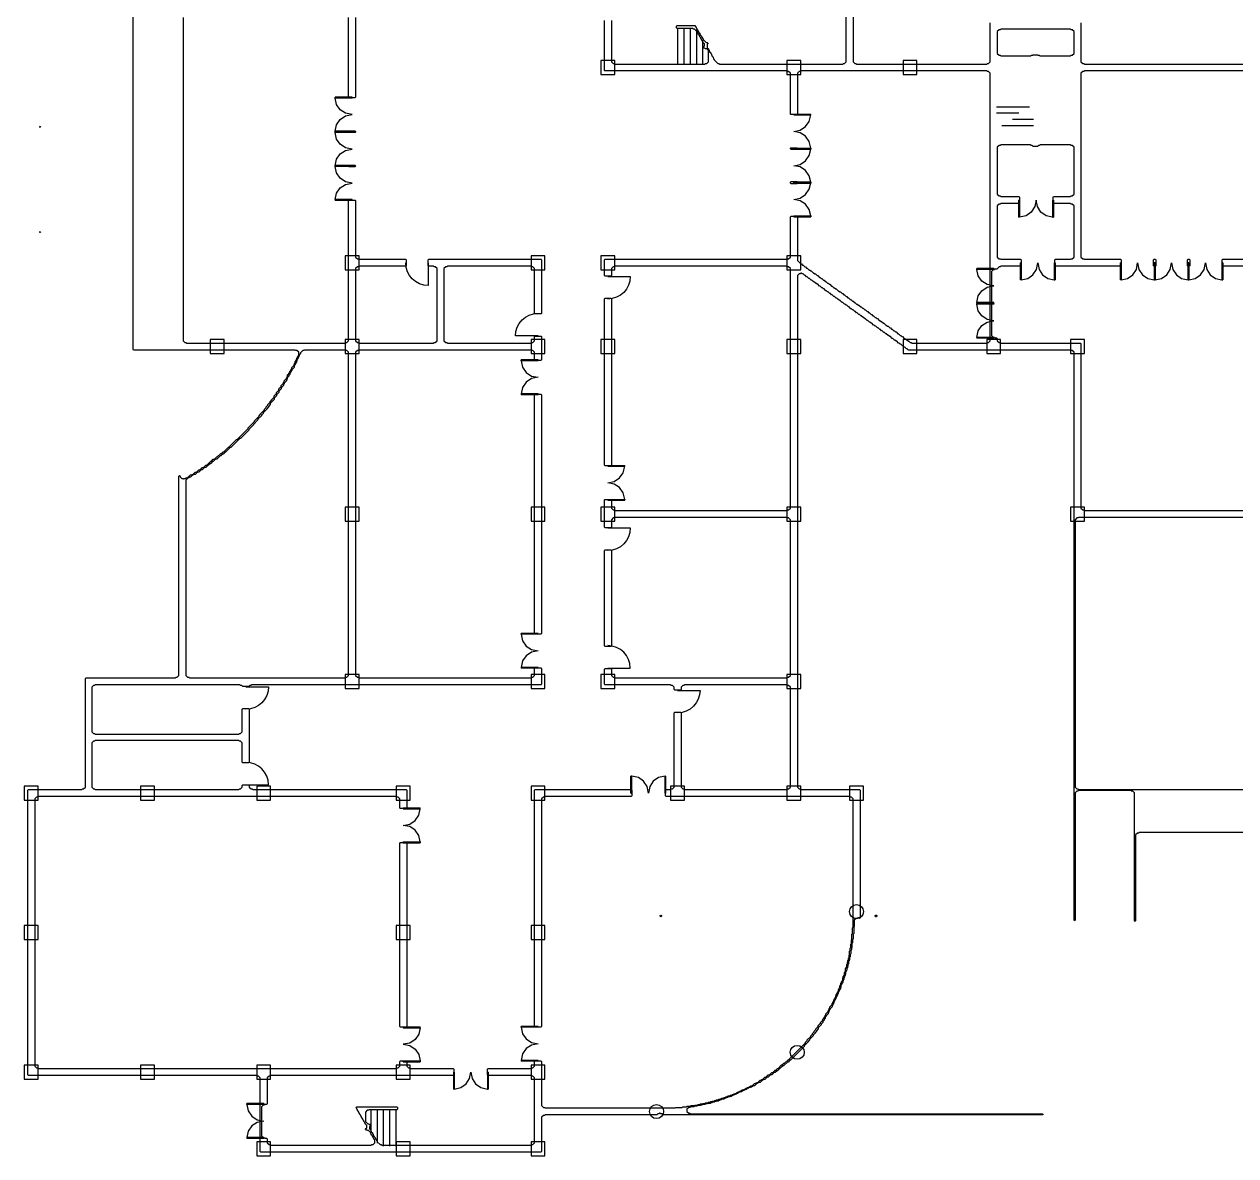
# Model space of a CAD drawing. Header units: metres. Extents: x 17250 to 146550, y 15000 to 99000.
# Drawn here: x 17250 to 69363, y 15000 to 63666 of the extents above; entities that cross this region are included whole.
import ezdxf

# ---------------------------------------------------------------- set-up
doc = ezdxf.new("R2010")
doc.units = ezdxf.units.M
for name, color, linetype in [('COL', 5, 'Continuous'), ('DOOR', 30, 'Continuous'), ('STAIR', 7, 'Continuous'), ('WALL', 8, 'Continuous')]:
    doc.layers.add(name, color=color, linetype=linetype)

msp = doc.modelspace()

# ---------------------------------------------------------------- linework, layer by layer
at = {"layer": 'COL'}
for points in [[(42050, 61500), (42650, 61500), (42650, 62100), (42050, 62100), (42050, 61500)], [(50050, 61500), (50650, 61500), (50650, 62100), (50050, 62100), (50050, 61500)], [(55050, 61500), (55650, 61500), (55650, 62100), (55050, 62100), (55050, 61500)], [(31050, 53100), (31650, 53100), (31650, 53700), (31050, 53700), (31050, 53100)], [(39050, 53100), (39650, 53100), (39650, 53700), (39050, 53700), (39050, 53100)], [(42050, 53100), (42650, 53100), (42650, 53700), (42050, 53700), (42050, 53100)], [(50050, 53100), (50650, 53100), (50650, 53700), (50050, 53700), (50050, 53100)], [(25250, 49500), (25850, 49500), (25850, 50100), (25250, 50100), (25250, 49500)], [(31050, 49500), (31650, 49500), (31650, 50100), (31050, 50100), (31050, 49500)], [(39050, 49500), (39650, 49500), (39650, 50100), (39050, 50100), (39050, 49500)], [(42050, 49500), (42650, 49500), (42650, 50100), (42050, 50100), (42050, 49500)], [(50050, 49500), (50650, 49500), (50650, 50100), (50050, 50100), (50050, 49500)], [(55050, 49500), (55650, 49500), (55650, 50100), (55050, 50100), (55050, 49500)], [(58650, 49502), (59250, 49502), (59250, 50102), (58650, 50102), (58650, 49502)], [(62250, 49500), (62850, 49500), (62850, 50100), (62250, 50100), (62250, 49500)], [(31050, 42300), (31650, 42300), (31650, 42900), (31050, 42900), (31050, 42300)], [(39050, 42300), (39650, 42300), (39650, 42900), (39050, 42900), (39050, 42300)], [(42050, 42300), (42650, 42300), (42650, 42900), (42050, 42900), (42050, 42300)], [(50050, 42300), (50650, 42300), (50650, 42900), (50050, 42900), (50050, 42300)], [(62250, 42300), (62850, 42300), (62850, 42900), (62250, 42900), (62250, 42300)], [(31050, 35100), (31650, 35100), (31650, 35700), (31050, 35700), (31050, 35100)], [(39050, 35100), (39650, 35100), (39650, 35700), (39050, 35700), (39050, 35100)], [(42050, 35100), (42650, 35100), (42650, 35700), (42050, 35700), (42050, 35100)], [(50050, 35100), (50650, 35100), (50650, 35700), (50050, 35700), (50050, 35100)], [(17250, 30300), (17850, 30300), (17850, 30900), (17250, 30900), (17250, 30300)], [(22250, 30300), (22850, 30300), (22850, 30900), (22250, 30900), (22250, 30300)], [(27250, 30300), (27850, 30300), (27850, 30900), (27250, 30900), (27250, 30300)], [(33250, 30300), (33850, 30300), (33850, 30900), (33250, 30900), (33250, 30300)], [(39050, 30300), (39650, 30300), (39650, 30900), (39050, 30900), (39050, 30300)], [(45050, 30300), (45650, 30300), (45650, 30900), (45050, 30900), (45050, 30300)], [(50050, 30300), (50650, 30300), (50650, 30900), (50050, 30900), (50050, 30300)], [(52750, 30300), (53350, 30300), (53350, 30900), (52750, 30900), (52750, 30300)], [(53350, 25500), (53326, 25383), (53262, 25288), (53167, 25224), (53050, 25200), (52933, 25224), (52838, 25288), (52774, 25383), (52750, 25500), (52774, 25617), (52838, 25712), (52933, 25776), (53050, 25800), (53167, 25776), (53262, 25712), (53326, 25617), (53350, 25500)], [(17250, 24300), (17850, 24300), (17850, 24900), (17250, 24900), (17250, 24300)], [(33250, 24300), (33850, 24300), (33850, 24900), (33250, 24900), (33250, 24300)], [(39050, 24300), (39650, 24300), (39650, 24900), (39050, 24900), (39050, 24300)], [(50801, 19449), (50778, 19332), (50713, 19237), (50618, 19172), (50501, 19149), (50385, 19172), (50289, 19237), (50225, 19332), (50201, 19449), (50225, 19565), (50289, 19661), (50385, 19725), (50501, 19749), (50618, 19725), (50713, 19661), (50778, 19565), (50801, 19449)], [(17250, 18300), (17850, 18300), (17850, 18900), (17250, 18900), (17250, 18300)], [(22250, 18300), (22850, 18300), (22850, 18900), (22250, 18900), (22250, 18300)], [(27250, 18300), (27850, 18300), (27850, 18900), (27250, 18900), (27250, 18300)], [(33250, 18300), (33850, 18300), (33850, 18900), (33250, 18900), (33250, 18300)], [(39050, 18300), (39650, 18300), (39650, 18900), (39050, 18900), (39050, 18300)], [(44750, 16900), (44726, 16783), (44662, 16688), (44567, 16624), (44450, 16600), (44333, 16624), (44238, 16688), (44174, 16783), (44150, 16900), (44174, 17017), (44238, 17112), (44333, 17176), (44450, 17200), (44567, 17176), (44662, 17112), (44726, 17017), (44750, 16900)], [(27250, 15000), (27850, 15000), (27850, 15600), (27250, 15600), (27250, 15000)], [(33250, 15000), (33850, 15000), (33850, 15600), (33250, 15600), (33250, 15000)], [(39050, 15000), (39650, 15000), (39650, 15600), (39050, 15600), (39050, 15000)]]:
    msp.add_lwpolyline(points, close=True, dxfattribs=at)
at = {"layer": 'DOOR'}
for points in [[(31350, 60530), (30619, 60530)], [(30619, 60492), (30619, 60530)], [(31350, 60492), (30619, 60492)], [(31350, 59780), (31070, 59835), (30840, 59987), (30682, 60214), (30619, 60492)], [(31350, 60530), (31350, 60492)], [(30619, 59067), (30682, 59346), (30840, 59572), (31070, 59724), (31350, 59780)], [(50350, 59805), (51081, 59805)], [(50350, 59805), (50350, 59767)], [(50350, 59767), (51081, 59767)], [(50350, 59055), (50630, 59110), (50860, 59262), (51018, 59489), (51081, 59767)], [(51081, 59767), (51081, 59805)], [(31350, 59067), (30619, 59067)], [(30619, 59067), (30619, 59030)], [(31350, 59046), (30619, 59046)], [(30619, 59008), (30619, 59046)], [(31350, 59030), (30619, 59030)], [(31350, 59008), (30619, 59008)], [(31350, 58296), (31070, 58351), (30840, 58503), (30682, 58730), (30619, 59008)], [(31350, 59030), (31350, 59067)], [(31350, 59046), (31350, 59008)], [(51081, 58342), (51018, 58621), (50860, 58847), (50630, 58999), (50350, 59055)], [(30619, 57583), (30682, 57862), (30840, 58088), (31070, 58240), (31350, 58296)], [(50350, 58342), (51081, 58342)], [(50350, 58305), (50350, 58342)], [(50350, 58331), (51081, 58331)], [(50350, 58331), (50350, 58294)], [(50350, 58305), (51081, 58305)], [(50350, 58294), (51081, 58294)], [(50350, 57581), (50630, 57637), (50860, 57789), (51018, 58015), (51081, 58294)], [(51081, 58342), (51081, 58305)], [(51081, 58294), (51081, 58331)], [(31350, 57585), (30619, 57585)], [(30619, 57547), (30619, 57585)], [(31350, 57583), (30619, 57583)], [(30619, 57583), (30619, 57546)], [(31350, 57547), (30619, 57547)], [(31350, 56835), (31070, 56890), (30840, 57042), (30682, 57269), (30619, 57547)], [(31350, 57546), (30619, 57546)], [(31350, 57585), (31350, 57547)], [(31350, 57546), (31350, 57583)], [(51081, 56869), (51018, 57147), (50860, 57374), (50630, 57526), (50350, 57581)], [(30619, 56122), (30682, 56401), (30840, 56627), (31070, 56779), (31350, 56835)], [(50350, 56882), (51081, 56882)], [(50350, 56882), (50350, 56844)], [(50350, 56869), (51081, 56869)], [(50350, 56831), (50350, 56869)], [(50350, 56844), (51081, 56844)], [(50350, 56132), (50630, 56188), (50860, 56340), (51018, 56566), (51081, 56844)], [(50350, 56831), (51081, 56831)], [(51081, 56844), (51081, 56882)], [(51081, 56869), (51081, 56831)], [(31350, 56122), (30619, 56122)], [(30619, 56122), (30619, 56085)], [(31350, 56085), (30619, 56085)], [(31350, 56085), (31350, 56122)], [(51081, 55419), (51018, 55698), (50860, 55924), (50630, 56076), (50350, 56132)], [(60024, 56100), (60024, 55369)], [(60024, 56100), (60062, 56100)], [(60062, 56100), (60062, 55369)], [(60774, 56100), (60719, 55820), (60567, 55590), (60340, 55432), (60062, 55369)], [(61487, 55369), (61208, 55432), (60982, 55590), (60830, 55820), (60774, 56100)], [(61487, 56100), (61487, 55369)], [(61524, 56100), (61487, 56100)], [(61524, 56100), (61524, 55369)], [(50350, 55419), (51081, 55419)], [(50350, 55382), (50350, 55419)], [(50350, 55382), (51081, 55382)], [(51081, 55419), (51081, 55382)], [(60062, 55369), (60024, 55369)], [(61487, 55369), (61524, 55369)], [(34629, 52430), (34433, 52450), (34251, 52506), (34087, 52596), (33943, 52714), (33825, 52858), (33735, 53022), (33679, 53205), (33659, 53400)], [(34629, 53400), (34629, 52430)], [(58950, 53162), (58219, 53162)], [(58219, 53124), (58219, 53162)], [(58950, 53162), (58950, 53124)], [(60096, 53400), (60096, 52669)], [(60096, 53400), (60133, 53400)], [(60133, 52669), (60412, 52732), (60638, 52890), (60790, 53120), (60846, 53400)], [(60133, 53400), (60133, 52669)], [(60846, 53400), (60901, 53120), (61053, 52890), (61280, 52732), (61558, 52669)], [(61558, 53400), (61558, 52669)], [(61596, 53400), (61558, 53400)], [(61596, 53400), (61596, 52669)], [(64393, 53400), (64393, 52669)], [(64393, 53400), (64430, 53400)], [(64430, 52669), (64709, 52732), (64935, 52890), (65087, 53120), (65143, 53400)], [(64430, 53400), (64430, 52669)], [(65143, 53400), (65198, 53120), (65350, 52890), (65577, 52732), (65855, 52669)], [(65850, 53400), (65850, 52669)], [(65850, 53400), (65887, 53400)], [(65855, 53400), (65855, 52669)], [(65893, 53400), (65855, 53400)], [(65887, 52669), (66166, 52732), (66392, 52890), (66544, 53120), (66600, 53400)], [(65887, 53400), (65887, 52669)], [(65893, 53400), (65893, 52669)], [(66600, 53400), (66656, 53120), (66808, 52890), (67034, 52732), (67312, 52669)], [(67307, 53400), (67307, 52669)], [(67307, 53400), (67345, 53400)], [(67312, 53400), (67312, 52669)], [(67350, 53400), (67312, 53400)], [(67345, 52669), (67623, 52732), (67850, 52890), (68002, 53120), (68057, 53400)], [(67345, 53400), (67345, 52669)], [(67350, 53400), (67350, 52669)], [(68057, 53400), (68113, 53120), (68265, 52890), (68491, 52732), (68770, 52669)], [(68770, 53400), (68770, 52669)], [(68807, 53400), (68770, 53400)], [(68807, 53400), (68807, 52669)], [(42350, 52816), (43320, 52816)], [(43320, 52816), (43300, 52621), (43244, 52439), (43154, 52274), (43036, 52130), (42892, 52012), (42728, 51922), (42545, 51866), (42350, 51846)], [(58950, 53124), (58219, 53124)], [(58950, 52412), (58670, 52467), (58440, 52619), (58282, 52846), (58219, 53124)], [(60133, 52669), (60096, 52669)], [(61558, 52669), (61596, 52669)], [(64430, 52669), (64393, 52669)], [(65887, 52669), (65850, 52669)], [(65855, 52669), (65893, 52669)], [(67345, 52669), (67307, 52669)], [(67312, 52669), (67350, 52669)], [(68770, 52669), (68807, 52669)], [(58219, 51699), (58282, 51978), (58440, 52204), (58670, 52356), (58950, 52412)], [(58950, 51699), (58219, 51699)], [(58219, 51699), (58219, 51662)], [(58950, 51662), (58219, 51662)], [(58219, 51624), (58219, 51662)], [(58950, 51662), (58219, 51662)], [(58950, 51624), (58219, 51624)], [(58950, 50912), (58670, 50967), (58440, 51119), (58282, 51346), (58219, 51624)], [(58950, 51662), (58950, 51699)], [(58950, 51662), (58950, 51624)], [(38380, 50260), (38400, 50456), (38456, 50638), (38546, 50802), (38664, 50946), (38808, 51064), (38972, 51154), (39155, 51210), (39350, 51230)], [(58219, 50199), (58282, 50478), (58440, 50704), (58670, 50856), (58950, 50912)], [(39350, 50260), (38380, 50260)], [(58950, 50199), (58219, 50199)], [(58219, 50199), (58219, 50162)], [(58950, 50162), (58219, 50162)], [(58950, 50162), (58950, 50199)], [(39350, 49230), (38619, 49230)], [(38619, 49192), (38619, 49230)], [(38619, 49192), (38682, 48913), (38840, 48687), (39070, 48535), (39350, 48480)], [(39350, 49192), (38619, 49192)], [(39350, 49230), (39350, 49192)], [(39350, 48480), (39070, 48424), (38840, 48272), (38682, 48046), (38619, 47767)], [(39350, 47767), (38619, 47767)], [(38619, 47767), (38619, 47730)], [(39350, 47730), (38619, 47730)], [(39350, 47730), (39350, 47767)], [(42350, 44694), (43081, 44694)], [(42350, 44694), (42350, 44656)], [(42350, 44656), (43081, 44656)], [(42350, 43944), (42630, 43999), (42860, 44151), (43018, 44378), (43081, 44656)], [(43081, 44656), (43081, 44694)], [(43081, 43231), (43018, 43510), (42860, 43736), (42630, 43888), (42350, 43944)], [(42350, 43231), (43081, 43231)], [(42350, 43194), (42350, 43231)], [(42350, 43194), (43081, 43194)], [(43081, 43231), (43081, 43194)], [(42350, 42000), (43320, 42000)], [(43320, 42000), (43300, 41805), (43244, 41623), (43154, 41458), (43036, 41314), (42892, 41196), (42728, 41106), (42545, 41050), (42350, 41030)], [(39350, 37465), (38619, 37465)], [(38619, 37428), (38619, 37465)], [(38619, 37428), (38682, 37149), (38840, 36923), (39070, 36771), (39350, 36715)], [(39350, 37428), (38619, 37428)], [(39350, 37465), (39350, 37428)], [(39350, 36715), (39070, 36660), (38840, 36508), (38682, 36281), (38619, 36003)], [(43320, 35970), (43300, 36166), (43244, 36348), (43154, 36513), (43036, 36656), (42892, 36775), (42728, 36864), (42545, 36921), (42350, 36940)], [(39350, 36003), (38619, 36003)], [(38619, 36003), (38619, 35965)], [(39350, 35965), (38619, 35965)], [(39350, 35965), (39350, 36003)], [(42350, 35970), (43320, 35970)], [(26785, 35172), (27755, 35172)], [(27755, 35172), (27736, 34977), (27679, 34795), (27590, 34630), (27471, 34486), (27328, 34368), (27163, 34278), (26981, 34222), (26785, 34202)], [(45350, 35017), (46320, 35017)], [(46320, 35017), (46300, 34822), (46244, 34640), (46154, 34475), (46036, 34331), (45892, 34213), (45728, 34124), (45545, 34067), (45350, 34047)], [(27755, 30951), (27736, 31147), (27679, 31329), (27590, 31494), (27471, 31637), (27328, 31756), (27163, 31845), (26981, 31902), (26785, 31921)], [(43349, 30600), (43349, 31331)], [(43387, 31331), (43349, 31331)], [(43387, 30600), (43387, 31331)], [(44099, 30600), (44044, 30880), (43892, 31110), (43665, 31268), (43387, 31331)], [(44812, 31331), (44533, 31268), (44307, 31110), (44155, 30880), (44099, 30600)], [(44812, 30600), (44812, 31331)], [(44812, 31331), (44849, 31331)], [(44849, 30600), (44849, 31331)], [(26785, 30951), (27755, 30951)], [(43349, 30600), (43387, 30600)], [(44849, 30600), (44812, 30600)], [(33550, 29961), (34281, 29961)], [(33550, 29961), (33550, 29923)], [(33550, 29923), (34281, 29923)], [(33550, 29211), (33830, 29267), (34060, 29419), (34218, 29645), (34281, 29923)], [(34281, 29923), (34281, 29961)], [(34281, 28498), (34218, 28777), (34060, 29003), (33830, 29155), (33550, 29211)], [(33550, 28498), (34281, 28498)], [(33550, 28461), (33550, 28498)], [(33550, 28461), (34281, 28461)], [(34281, 28498), (34281, 28461)], [(33550, 20543), (34281, 20543)], [(33550, 20543), (33550, 20506)], [(34281, 20506), (34218, 20227), (34060, 20001), (33830, 19849), (33550, 19793)], [(33550, 20506), (34281, 20506)], [(34281, 20506), (34281, 20543)], [(39350, 20566), (38619, 20566)], [(38619, 20529), (38619, 20566)], [(38619, 20529), (38682, 20250), (38840, 20024), (39070, 19872), (39350, 19816)], [(39350, 20529), (38619, 20529)], [(39350, 20566), (39350, 20529)], [(39350, 19816), (39070, 19761), (38840, 19609), (38682, 19382), (38619, 19104)], [(33550, 19793), (33830, 19738), (34060, 19586), (34218, 19359), (34281, 19081)], [(33550, 19081), (34281, 19081)], [(33550, 19043), (33550, 19081)], [(33550, 19043), (34281, 19043)], [(34281, 19081), (34281, 19043)], [(39350, 19104), (38619, 19104)], [(38619, 19104), (38619, 19066)], [(39350, 19066), (38619, 19066)], [(39350, 19066), (39350, 19104)], [(35711, 18600), (35711, 17869)], [(35711, 18600), (35748, 18600)], [(35748, 17869), (36027, 17932), (36253, 18090), (36405, 18320), (36461, 18600)], [(35748, 18600), (35748, 17869)], [(36461, 18600), (36516, 18320), (36668, 18090), (36894, 17932), (37173, 17869)], [(37173, 18600), (37173, 17869)], [(37211, 18600), (37173, 18600)], [(37211, 18600), (37211, 17869)], [(35748, 17869), (35711, 17869)], [(37173, 17869), (37211, 17869)], [(27550, 17242), (26819, 17242)], [(26819, 17205), (26819, 17242)], [(26819, 17205), (26882, 16926), (27040, 16700), (27270, 16548), (27550, 16492)], [(27550, 17205), (26819, 17205)], [(27550, 17242), (27550, 17205)], [(27550, 16492), (27270, 16437), (27040, 16285), (26882, 16058), (26819, 15780)], [(27550, 15780), (26819, 15780)], [(26819, 15780), (26819, 15742)], [(27550, 15742), (26819, 15742)], [(27550, 15742), (27550, 15780)]]:
    msp.add_lwpolyline(points, dxfattribs=at)
at = {"layer": 'STAIR'}
for p, q in [((45350, 63510), (45350, 61920)), ((45620, 63510), (45620, 61920)), ((45890, 63510), (45890, 61920)), ((46160, 63446), (46160, 61920)), ((46430, 62979), (46430, 61920)), ((59070, 60120), (60496, 60120)), ((59070, 59850), (60029, 59850)), ((59761, 59580), (60660, 59580)), ((59294, 59310), (60660, 59310)), ((32170, 16011), (32170, 17010)), ((32440, 15544), (32440, 17010)), ((32710, 15420), (32710, 17010)), ((32980, 15420), (32980, 17010)), ((33250, 15420), (33250, 17010))]:
    msp.add_line(p, q, dxfattribs=at)
at = {"layer": 'WALL'}
for points in [[(52905, 67830), (52905, 62055), (52980, 61980), (53030, 61980), (53055, 61955), (58655, 61955), (58680, 61980), (58730, 61980), (58805, 62055), (58805, 63730)], [(42505, 63830), (42505, 62055), (42580, 61980), (42630, 61980), (42655, 61955), (46530, 61955), (46555, 61980), (46605, 61980), (46680, 62055), (46680, 62530), (46605, 62605), (46555, 62605), (46530, 62630), (46480, 62630), (46455, 62655), (46455, 62680), (46505, 62730), (46505, 62830), (46455, 62880), (46455, 62905), (46430, 62930), (46430, 62955), (46380, 63005), (46380, 63030), (46355, 63055), (46355, 63080), (46305, 63130), (46305, 63155), (46280, 63180), (46280, 63205), (46230, 63255), (46230, 63280), (46205, 63305), (46205, 63330), (46080, 63455), (46030, 63455), (46005, 63480), (45330, 63480), (45305, 63505), (45305, 63580), (45330, 63605), (46105, 63605), (46105, 63580), (46155, 63530), (46155, 63505), (46180, 63480), (46180, 63455), (46230, 63405), (46230, 63380), (46255, 63355), (46255, 63330), (46305, 63280), (46305, 63255), (46330, 63230), (46330, 63205), (46380, 63155), (46380, 63130), (46405, 63105), (46405, 63080), (46455, 63030), (46455, 63005), (46580, 62880), (46630, 62880), (46655, 62855), (46655, 62830), (46630, 62805), (46630, 62655), (46680, 62605), (46680, 62580), (46705, 62555), (46705, 62530), (46730, 62505), (46730, 62480), (46780, 62430), (46780, 62405), (46805, 62380), (46805, 62355), (46830, 62330), (46830, 62305), (46880, 62255), (46880, 62230), (46905, 62205), (46905, 62180), (46930, 62155), (46930, 62130), (47080, 61980), (47130, 61980), (47155, 61955), (52455, 61955), (52480, 61980), (52530, 61980), (52605, 62055), (52605, 67455)], [(98605, 28905), (65205, 28905), (65180, 28880), (65130, 28880), (65055, 28805), (65055, 25105), (65030, 25080), (65005, 25105), (65005, 30605), (64930, 30680), (64880, 30680), (64855, 30705), (62605, 30705), (62580, 30680), (62530, 30680), (62455, 30605), (62455, 25130), (62430, 25105), (62405, 25130), (62405, 49555), (62330, 49630), (62280, 49630), (62255, 49655), (55280, 49655), (55230, 49705), (55205, 49705), (55130, 49780), (55105, 49780), (55055, 49830), (55030, 49830), (54955, 49905), (54930, 49905), (54880, 49955), (54855, 49955), (54780, 50030), (54755, 50030), (54705, 50080), (54680, 50080), (54605, 50155), (54580, 50155), (54505, 50230), (54480, 50230), (54430, 50280), (54405, 50280), (54330, 50355), (54305, 50355), (54255, 50405), (54230, 50405), (54155, 50480), (54130, 50480), (54080, 50530), (54055, 50530), (53980, 50605), (53955, 50605), (53880, 50680), (53855, 50680), (53805, 50730), (53780, 50730), (53705, 50805), (53680, 50805), (53630, 50855), (53605, 50855), (53530, 50930), (53505, 50930), (53455, 50980), (53430, 50980), (53355, 51055), (53330, 51055), (53255, 51130), (53230, 51130), (53180, 51180), (53155, 51180), (53080, 51255), (53055, 51255), (53005, 51305), (52980, 51305), (52905, 51380), (52880, 51380), (52830, 51430), (52805, 51430), (52730, 51505), (52705, 51505), (52630, 51580), (52605, 51580), (52555, 51630), (52530, 51630), (52455, 51705), (52430, 51705), (52380, 51755), (52355, 51755), (52280, 51830), (52255, 51830), (52205, 51880), (52180, 51880), (52105, 51955), (52080, 51955), (52005, 52030), (51980, 52030), (51930, 52080), (51905, 52080), (51830, 52155), (51805, 52155), (51755, 52205), (51730, 52205), (51655, 52280), (51630, 52280), (51580, 52330), (51555, 52330), (51480, 52405), (51455, 52405), (51380, 52480), (51355, 52480), (51305, 52530), (51280, 52530), (51205, 52605), (51180, 52605), (51130, 52655), (51105, 52655), (51030, 52730), (51005, 52730), (50930, 52805), (50905, 52805), (50855, 52855), (50830, 52855), (50755, 52930), (50705, 52930), (50680, 52955), (50655, 52955), (50630, 52930), (50580, 52930), (50505, 52855), (50505, 30855), (50580, 30780), (50630, 30780), (50655, 30755), (53180, 30755), (53205, 30730), (53205, 25230), (53180, 25205), (53155, 25230), (53105, 25230), (53080, 25205), (53030, 25205), (52955, 25130), (52955, 24855), (52930, 24830), (52930, 24555), (52905, 24530), (52905, 24330), (52880, 24305), (52880, 24155), (52855, 24130), (52855, 23955), (52830, 23930), (52830, 23855), (52805, 23830), (52805, 23680), (52780, 23655), (52780, 23555), (52755, 23530), (52755, 23430), (52730, 23405), (52730, 23380), (52705, 23355), (52705, 23255), (52680, 23230), (52680, 23155), (52655, 23130), (52655, 23080), (52630, 23055), (52630, 22980), (52605, 22955), (52605, 22930), (52580, 22905), (52580, 22805), (52555, 22780), (52555, 22755), (52530, 22730), (52530, 22680), (52505, 22655), (52505, 22580), (52480, 22555), (52480, 22530), (52455, 22505), (52455, 22455), (52430, 22430), (52430, 22405), (52405, 22380), (52405, 22355), (52380, 22330), (52380, 22255), (52355, 22230), (52355, 22180), (52330, 22155), (52330, 22130), (52305, 22105), (52305, 22080), (52280, 22055), (52280, 22030), (52255, 22005), (52255, 21980), (52230, 21955), (52230, 21905), (52205, 21880), (52205, 21855), (52180, 21830), (52180, 21805), (52155, 21780), (52155, 21755), (52130, 21730), (52130, 21705), (52105, 21680), (52105, 21655), (52080, 21630), (52080, 21580), (52055, 21555), (52055, 21530), (52030, 21505), (52030, 21480), (52005, 21455), (52005, 21405), (51905, 21305), (51905, 21280), (51880, 21255), (51880, 21230), (51855, 21205), (51855, 21180), (51830, 21155), (51830, 21105), (51730, 21005), (51730, 20980), (51705, 20955), (51705, 20905), (51655, 20855), (51655, 20830), (51605, 20780), (51605, 20730), (51530, 20655), (51530, 20630), (51405, 20505), (51405, 20455), (51330, 20380), (51330, 20355), (51255, 20280), (51255, 20255), (51180, 20180), (51180, 20155), (51030, 20005), (51030, 19980), (50955, 19905), (50955, 19880), (50805, 19730), (50805, 19705), (50205, 19105), (50180, 19105), (50105, 19030), (50080, 19030), (49930, 18880), (49905, 18880), (49830, 18805), (49805, 18805), (49655, 18655), (49630, 18655), (49555, 18580), (49505, 18580), (49405, 18480), (49355, 18480), (49255, 18380), (49205, 18380), (49105, 18280), (49055, 18280), (49030, 18255), (49005, 18255), (48905, 18155), (48855, 18155), (48830, 18130), (48805, 18130), (48780, 18105), (48755, 18105), (48655, 18005), (48605, 18005), (48580, 17980), (48555, 17980), (48530, 17955), (48505, 17955), (48480, 17930), (48430, 17930), (48405, 17905), (48380, 17905), (48355, 17880), (48330, 17880), (48305, 17855), (48280, 17855), (48255, 17830), (48230, 17830), (48205, 17805), (48180, 17805), (48155, 17780), (48130, 17780), (48105, 17755), (48055, 17755), (48030, 17730), (48005, 17730), (47980, 17705), (47955, 17705), (47930, 17680), (47905, 17680), (47880, 17655), (47855, 17655), (47830, 17630), (47805, 17630), (47780, 17605), (47730, 17605), (47705, 17580), (47680, 17580), (47655, 17555), (47630, 17555), (47605, 17530), (47530, 17530), (47505, 17505), (47455, 17505), (47430, 17480), (47405, 17480), (47380, 17455), (47355, 17455), (47330, 17430), (47255, 17430), (47230, 17405), (47180, 17405), (47155, 17380), (47130, 17380), (47105, 17355), (47030, 17355), (47005, 17330), (46955, 17330), (46930, 17305), (46855, 17305), (46830, 17280), (46780, 17280), (46755, 17255), (46655, 17255), (46630, 17230), (46555, 17230), (46530, 17205), (46430, 17205), (46405, 17180), (46330, 17180), (46305, 17155), (46205, 17155), (46180, 17130), (46080, 17130), (46055, 17105), (45905, 17105), (45880, 17080), (45830, 17080), (45755, 17005), (45755, 16905), (45830, 16830), (45880, 16830), (45905, 16805), (61055, 16805), (61080, 16780), (61055, 16755), (44730, 16755), (44680, 16805), (44630, 16805), (44605, 16830), (44580, 16830), (44555, 16805), (44505, 16805), (44455, 16755), (39655, 16755), (39630, 16730), (39580, 16730), (39505, 16655), (39505, 15180), (39480, 15155), (27430, 15155), (27405, 15180), (27405, 18355), (27330, 18430), (27280, 18430), (27255, 18455), (17430, 18455), (17405, 18480), (17405, 30730), (17430, 30755), (19730, 30755), (19755, 30780), (19805, 30780), (19880, 30855), (19880, 35530), (19905, 35555), (23755, 35555), (23780, 35580), (23830, 35580), (23905, 35655), (23905, 44230), (23930, 44255), (23955, 44230), (23955, 44205), (24030, 44130), (24080, 44130), (24105, 44105), (24130, 44130), (24180, 44130), (24205, 44155), (24255, 44155), (24280, 44180), (24305, 44180), (24405, 44280), (24455, 44280), (24480, 44305), (24505, 44305), (24605, 44405), (24655, 44405), (24755, 44505), (24805, 44505), (24905, 44605), (24955, 44605), (25055, 44705), (25105, 44705), (25280, 44880), (25305, 44880), (25380, 44955), (25430, 44955), (25530, 45055), (25555, 45055), (25705, 45205), (25730, 45205), (25805, 45280), (25830, 45280), (26030, 45480), (26055, 45480), (26380, 45805), (26405, 45805), (26880, 46280), (26880, 46305), (27155, 46580), (27155, 46605), (27355, 46805), (27355, 46830), (27430, 46905), (27430, 46930), (27580, 47080), (27580, 47105), (27655, 47180), (27655, 47205), (27730, 47280), (27730, 47305), (27830, 47405), (27830, 47430), (27905, 47505), (27905, 47530), (28005, 47630), (28005, 47680), (28105, 47780), (28105, 47830), (28205, 47930), (28205, 47980), (28305, 48080), (28305, 48130), (28405, 48230), (28405, 48255), (28430, 48280), (28430, 48330), (28530, 48430), (28530, 48455), (28555, 48480), (28555, 48505), (28580, 48530), (28580, 48580), (28630, 48630), (28630, 48655), (28680, 48705), (28680, 48730), (28705, 48755), (28705, 48780), (28730, 48805), (28730, 48830), (28755, 48855), (28755, 48905), (28855, 49005), (28855, 49030), (28880, 49055), (28880, 49080), (28905, 49105), (28905, 49155), (28930, 49180), (28930, 49205), (28955, 49230), (28955, 49255), (28980, 49280), (28980, 49305), (29005, 49330), (29005, 49355), (29030, 49380), (29030, 49405), (29055, 49430), (29055, 49555), (28980, 49630), (28930, 49630), (28905, 49655), (21955, 49655), (21930, 49680), (21930, 64330)], [(24080, 63955), (24080, 50055), (24155, 49980), (24205, 49980), (24230, 49955), (31055, 49955), (31080, 49980), (31130, 49980), (31205, 50055), (31205, 56080), (31230, 56105), (31480, 56105), (31505, 56080), (31505, 53655), (31580, 53580), (31630, 53580), (31655, 53555), (33655, 53555), (33680, 53530), (33680, 53280), (33655, 53255), (31655, 53255), (31630, 53230), (31580, 53230), (31505, 53155), (31505, 50055), (31580, 49980), (31630, 49980), (31655, 49955), (34855, 49955), (34880, 49980), (34930, 49980), (35005, 50055), (35005, 53155), (34930, 53230), (34880, 53230), (34855, 53255), (34655, 53255), (34630, 53280), (34630, 53530), (34655, 53555), (39480, 53555), (39505, 53530), (39505, 51230), (39480, 51205), (39230, 51205), (39205, 51230), (39205, 53155), (39130, 53230), (39080, 53230), (39055, 53255), (35455, 53255), (35430, 53230), (35380, 53230), (35305, 53155), (35305, 50055), (35380, 49980), (35430, 49980), (35455, 49955), (39055, 49955), (39080, 49980), (39130, 49980), (39205, 50055), (39205, 50230), (39230, 50255), (39480, 50255), (39505, 50230), (39505, 49230), (39480, 49205), (39230, 49205), (39205, 49230), (39205, 49555), (39130, 49630), (39080, 49630), (39055, 49655), (31655, 49655), (31630, 49630), (31580, 49630), (31505, 49555), (31505, 35655), (31580, 35580), (31630, 35580), (31655, 35555), (39055, 35555), (39080, 35580), (39130, 35580), (39205, 35655), (39205, 35955), (39230, 35980), (39480, 35980), (39505, 35955), (39505, 35280), (39480, 35255), (27030, 35255), (27005, 35230), (26955, 35230), (26905, 35180), (26655, 35180), (26605, 35230), (26555, 35230), (26530, 35255), (20305, 35255), (20280, 35230), (20230, 35230), (20155, 35155), (20155, 33230), (20230, 33155), (20280, 33155), (20305, 33130), (26480, 33130), (26505, 33155), (26555, 33155), (26630, 33230), (26630, 34205), (26655, 34230), (26905, 34230), (26930, 34205), (26930, 31930), (26905, 31905), (26655, 31905), (26630, 31930), (26630, 32755), (26555, 32830), (26505, 32830), (26480, 32855), (20305, 32855), (20280, 32830), (20230, 32830), (20155, 32755), (20155, 30855), (20230, 30780), (20280, 30780), (20305, 30755), (26480, 30755), (26505, 30780), (26555, 30780), (26630, 30855), (26630, 30930), (26655, 30955), (26905, 30955), (26930, 30930), (26930, 30855), (27005, 30780), (27055, 30780), (27080, 30755), (33680, 30755), (33705, 30730), (33705, 29955), (33680, 29930), (33430, 29930), (33405, 29955), (33405, 30355), (33330, 30430), (33280, 30430), (33255, 30455), (17855, 30455), (17830, 30430), (17780, 30430), (17705, 30355), (17705, 18855), (17780, 18780), (17830, 18780), (17855, 18755), (33255, 18755), (33280, 18780), (33330, 18780), (33405, 18855), (33405, 19055), (33430, 19080), (33680, 19080), (33705, 19055), (33705, 18855), (33780, 18780), (33830, 18780), (33855, 18755), (35705, 18755), (35730, 18730), (35730, 18480), (35705, 18455), (27855, 18455), (27830, 18430), (27780, 18430), (27705, 18355), (27705, 17230), (27680, 17205), (27605, 17205), (27580, 17180), (27530, 17180), (27455, 17105), (27455, 15855), (27530, 15780), (27580, 15780), (27605, 15755), (27680, 15755), (27705, 15730), (27705, 15555), (27780, 15480), (27830, 15480), (27855, 15455), (32180, 15455), (32205, 15480), (32255, 15480), (32330, 15555), (32330, 15680), (32305, 15705), (32305, 15730), (32255, 15780), (32255, 15805), (32230, 15830), (32230, 15855), (32180, 15905), (32180, 15930), (32155, 15955), (32155, 15980), (32055, 16080), (32030, 16080), (32005, 16105), (31955, 16105), (31930, 16130), (31930, 16155), (31980, 16205), (31980, 16305), (31930, 16355), (31930, 16380), (31905, 16405), (31905, 16430), (31855, 16480), (31855, 16505), (31830, 16530), (31830, 16555), (31805, 16580), (31805, 16605), (31755, 16655), (31755, 16680), (31730, 16705), (31730, 16730), (31705, 16755), (31705, 16780), (31655, 16830), (31655, 16855), (31630, 16880), (31630, 16905), (31580, 16955), (31580, 16980), (31555, 17005), (31555, 17030), (31530, 17055), (31530, 17080), (31555, 17105), (33280, 17105), (33305, 17080), (33305, 17005), (33280, 16980), (32080, 16980), (32055, 16955), (32005, 16955), (31930, 16880), (31930, 16480), (32030, 16380), (32055, 16380), (32080, 16355), (32130, 16355), (32155, 16330), (32155, 16305), (32105, 16255), (32105, 16155), (32155, 16105), (32155, 16080), (32180, 16055), (32180, 16030), (32230, 15980), (32230, 15955), (32255, 15930), (32255, 15905), (32280, 15880), (32280, 15855), (32330, 15805), (32330, 15780), (32355, 15755), (32355, 15730), (32405, 15680), (32405, 15655), (32430, 15630), (32430, 15605), (32555, 15480), (32605, 15480), (32630, 15455), (39055, 15455), (39080, 15480), (39130, 15480), (39205, 15555), (39205, 18355), (39130, 18430), (39080, 18430), (39055, 18455), (37205, 18455), (37180, 18480), (37180, 18730), (37205, 18755), (39055, 18755), (39080, 18780), (39130, 18780), (39205, 18855), (39205, 19055), (39230, 19080), (39480, 19080), (39505, 19055), (39505, 17155), (39580, 17080), (39630, 17080), (39655, 17055), (45255, 17055), (45280, 17080), (45555, 17080), (45580, 17105), (45730, 17105), (45755, 17130), (45905, 17130), (45930, 17155), (46080, 17155), (46105, 17180), (46205, 17180), (46230, 17205), (46305, 17205), (46330, 17230), (46430, 17230), (46455, 17255), (46530, 17255), (46555, 17280), (46655, 17280), (46680, 17305), (46755, 17305), (46780, 17330), (46830, 17330), (46855, 17355), (46930, 17355), (46955, 17380), (47005, 17380), (47030, 17405), (47105, 17405), (47130, 17430), (47180, 17430), (47205, 17455), (47230, 17455), (47255, 17480), (47330, 17480), (47355, 17505), (47405, 17505), (47430, 17530), (47455, 17530), (47480, 17555), (47505, 17555), (47530, 17580), (47605, 17580), (47630, 17605), (47680, 17605), (47705, 17630), (47730, 17630), (47755, 17655), (47780, 17655), (47805, 17680), (47855, 17680), (47880, 17705), (47905, 17705), (47930, 17730), (47955, 17730), (47980, 17755), (48005, 17755), (48030, 17780), (48055, 17780), (48080, 17805), (48105, 17805), (48130, 17830), (48180, 17830), (48205, 17855), (48230, 17855), (48255, 17880), (48280, 17880), (48305, 17905), (48330, 17905), (48355, 17930), (48380, 17930), (48405, 17955), (48430, 17955), (48455, 17980), (48480, 17980), (48505, 18005), (48555, 18005), (48655, 18105), (48705, 18105), (48730, 18130), (48755, 18130), (48780, 18155), (48805, 18155), (48905, 18255), (48955, 18255), (48980, 18280), (49005, 18280), (49105, 18380), (49155, 18380), (49255, 18480), (49305, 18480), (49405, 18580), (49455, 18580), (49555, 18680), (49580, 18680), (49655, 18755), (49680, 18755), (49830, 18905), (49855, 18905), (49930, 18980), (49955, 18980), (50105, 19130), (50130, 19130), (50855, 19855), (50855, 19880), (50930, 19955), (50930, 19980), (51080, 20130), (51080, 20155), (51155, 20230), (51155, 20255), (51230, 20330), (51230, 20355), (51305, 20430), (51305, 20455), (51405, 20555), (51405, 20605), (51505, 20705), (51505, 20730), (51605, 20830), (51605, 20880), (51655, 20930), (51655, 20955), (51705, 21005), (51705, 21030), (51730, 21055), (51730, 21105), (51830, 21205), (51830, 21230), (51855, 21255), (51855, 21280), (51880, 21305), (51880, 21330), (51905, 21355), (51905, 21405), (52005, 21505), (52005, 21555), (52030, 21580), (52030, 21605), (52055, 21630), (52055, 21655), (52080, 21680), (52080, 21705), (52105, 21730), (52105, 21755), (52130, 21780), (52130, 21805), (52155, 21830), (52155, 21880), (52180, 21905), (52180, 21930), (52205, 21955), (52205, 21980), (52230, 22005), (52230, 22030), (52255, 22055), (52255, 22080), (52280, 22105), (52280, 22155), (52305, 22180), (52305, 22205), (52330, 22230), (52330, 22305), (52355, 22330), (52355, 22355), (52380, 22380), (52380, 22430), (52405, 22455), (52405, 22480), (52430, 22505), (52430, 22530), (52455, 22555), (52455, 22655), (52480, 22680), (52480, 22705), (52505, 22730), (52505, 22755), (52530, 22780), (52530, 22880), (52555, 22905), (52555, 22930), (52580, 22955), (52580, 23055), (52605, 23080), (52605, 23105), (52630, 23130), (52630, 23230), (52655, 23255), (52655, 23330), (52680, 23355), (52680, 23405), (52705, 23430), (52705, 23505), (52730, 23530), (52730, 23630), (52755, 23655), (52755, 23805), (52780, 23830), (52780, 23930), (52805, 23955), (52805, 24105), (52830, 24130), (52830, 24280), (52855, 24305), (52855, 24530), (52880, 24555), (52880, 24805), (52905, 24830), (52905, 30355), (52830, 30430), (52780, 30430), (52755, 30455), (44855, 30455), (44830, 30480), (44830, 30730), (44855, 30755), (45055, 30755), (45080, 30780), (45130, 30780), (45205, 30855), (45205, 34055), (45230, 34080), (45480, 34080), (45505, 34055), (45505, 30855), (45580, 30780), (45630, 30780), (45655, 30755), (50055, 30755), (50080, 30780), (50130, 30780), (50205, 30855), (50205, 35155), (50130, 35230), (50080, 35230), (50055, 35255), (45655, 35255), (45630, 35230), (45580, 35230), (45505, 35155), (45505, 35055), (45480, 35030), (45230, 35030), (45205, 35055), (45205, 35155), (45130, 35230), (45080, 35230), (45055, 35255), (42230, 35255), (42205, 35280), (42205, 35930), (42230, 35955), (42480, 35955), (42505, 35930), (42505, 35655), (42580, 35580), (42630, 35580), (42655, 35555), (50055, 35555), (50080, 35580), (50130, 35580), (50205, 35655), (50205, 42355), (50130, 42430), (50080, 42430), (50055, 42455), (42655, 42455), (42630, 42430), (42580, 42430), (42505, 42355), (42505, 42030), (42480, 42005), (42230, 42005), (42205, 42030), (42205, 43205), (42230, 43230), (42480, 43230), (42505, 43205), (42505, 42855), (42580, 42780), (42630, 42780), (42655, 42755), (50055, 42755), (50080, 42780), (50130, 42780), (50205, 42855), (50205, 53155), (50130, 53230), (50080, 53230), (50055, 53255), (42655, 53255), (42630, 53230), (42580, 53230), (42505, 53155), (42505, 52855), (42480, 52830), (42230, 52830), (42205, 52855), (42205, 53530), (42230, 53555), (50055, 53555), (50080, 53580), (50130, 53580), (50205, 53655), (50205, 55380), (50230, 55405), (50480, 55405), (50505, 55380), (50505, 53505), (50655, 53355), (50680, 53355), (50730, 53305), (50755, 53305), (50830, 53230), (50855, 53230), (50905, 53180), (50930, 53180), (51005, 53105), (51030, 53105), (51080, 53055), (51105, 53055), (51180, 52980), (51205, 52980), (51255, 52930), (51280, 52930), (51355, 52855), (51380, 52855), (51455, 52780), (51480, 52780), (51530, 52730), (51555, 52730), (51630, 52655), (51655, 52655), (51705, 52605), (51730, 52605), (51805, 52530), (51830, 52530), (51880, 52480), (51905, 52480), (51980, 52405), (52005, 52405), (52080, 52330), (52105, 52330), (52155, 52280), (52180, 52280), (52255, 52205), (52280, 52205), (52330, 52155), (52355, 52155), (52430, 52080), (52455, 52080), (52505, 52030), (52530, 52030), (52605, 51955), (52630, 51955), (52680, 51905), (52705, 51905), (52780, 51830), (52805, 51830), (52880, 51755), (52905, 51755), (52955, 51705), (52980, 51705), (53055, 51630), (53080, 51630), (53130, 51580), (53155, 51580), (53230, 51505), (53255, 51505), (53305, 51455), (53330, 51455), (53405, 51380), (53430, 51380), (53505, 51305), (53530, 51305), (53580, 51255), (53605, 51255), (53680, 51180), (53705, 51180), (53755, 51130), (53780, 51130), (53855, 51055), (53880, 51055), (53930, 51005), (53955, 51005), (54030, 50930), (54055, 50930), (54105, 50880), (54130, 50880), (54205, 50805), (54230, 50805), (54305, 50730), (54330, 50730), (54380, 50680), (54405, 50680), (54480, 50605), (54505, 50605), (54555, 50555), (54580, 50555), (54655, 50480), (54680, 50480), (54730, 50430), (54755, 50430), (54830, 50355), (54855, 50355), (54930, 50280), (54955, 50280), (55005, 50230), (55030, 50230), (55105, 50155), (55130, 50155), (55180, 50105), (55205, 50105), (55280, 50030), (55305, 50030), (55355, 49980), (55405, 49980), (55430, 49955), (58655, 49955), (58680, 49980), (58730, 49980), (58805, 50055), (58805, 61555), (58730, 61630), (58680, 61630), (58655, 61655), (50655, 61655), (50630, 61630), (50580, 61630), (50505, 61555), (50505, 59805), (50480, 59780), (50230, 59780), (50205, 59805), (50205, 61555), (50130, 61630), (50080, 61630), (50055, 61655), (42230, 61655), (42205, 61680), (42205, 63830)], [(31505, 63955), (31505, 60530), (31480, 60505), (31230, 60505), (31205, 60530), (31205, 63955)], [(62705, 63730), (62705, 62055), (62780, 61980), (62830, 61980), (62855, 61955), (77855, 61955)], [(70355, 61655), (62855, 61655), (62830, 61630), (62780, 61630), (62705, 61555), (62705, 53655), (62780, 53580), (62830, 53580), (62855, 53555), (64405, 53555), (64430, 53530), (64430, 53280), (64405, 53255), (61605, 53255), (61580, 53280), (61580, 53530), (61605, 53555), (62255, 53555), (62280, 53580), (62330, 53580), (62405, 53655), (62405, 55855), (62330, 55930), (62280, 55930), (62255, 55955), (61530, 55955), (61505, 55980), (61505, 56230), (61530, 56255), (62255, 56255), (62280, 56280), (62330, 56280), (62405, 56355), (62405, 58380), (62330, 58455), (62280, 58455), (62255, 58480), (60955, 58480), (60930, 58455), (60880, 58455), (60830, 58405), (60655, 58405), (60605, 58455), (60555, 58455), (60530, 58480), (59255, 58480), (59230, 58455), (59180, 58455), (59105, 58380), (59105, 56355), (59180, 56280), (59230, 56280), (59255, 56255), (60030, 56255), (60055, 56230), (60055, 55980), (60030, 55955), (59255, 55955), (59230, 55930), (59180, 55930), (59105, 55855), (59105, 53655), (59180, 53580), (59230, 53580), (59255, 53555), (60105, 53555), (60130, 53530), (60130, 53280), (60105, 53255), (59255, 53255), (59230, 53230), (59180, 53230), (59080, 53130), (59005, 53130), (58980, 53105), (58930, 53105), (58855, 53030), (58855, 50280), (58930, 50205), (58980, 50205), (59005, 50180), (59080, 50180), (59105, 50155), (59105, 50055), (59180, 49980), (59230, 49980), (59255, 49955), (62680, 49955), (62705, 49930), (62705, 42855), (62780, 42780), (62830, 42780), (62855, 42755), (74680, 42755)], [(71080, 53255), (68805, 53255), (68780, 53280), (68780, 53530), (68805, 53555), (70355, 53555)]]:
    msp.add_lwpolyline(points, dxfattribs=at)
for points in [[(59230, 62330), (59255, 62305), (60555, 62305), (60580, 62330), (60630, 62330), (60655, 62355), (60830, 62355), (60855, 62330), (60905, 62330), (60930, 62305), (62255, 62305), (62280, 62330), (62330, 62330), (62405, 62405), (62405, 63355), (62330, 63430), (62280, 63430), (62255, 63455), (59255, 63455), (59230, 63430), (59180, 63430), (59105, 63355), (59105, 62405), (59180, 62330)], [(17930, 59230), (17905, 59255), (17930, 59280), (17955, 59255)], [(31230, 59005), (31205, 59030), (31205, 59055), (31230, 59080), (31480, 59080), (31505, 59055), (31505, 59030), (31480, 59005)], [(50230, 58280), (50205, 58305), (50205, 58330), (50230, 58355), (50480, 58355), (50505, 58330), (50505, 58305), (50480, 58280)], [(31230, 57530), (31205, 57555), (31205, 57580), (31230, 57605), (31480, 57605), (31505, 57580), (31505, 57555), (31480, 57530)], [(50230, 56805), (50205, 56830), (50205, 56880), (50230, 56905), (50480, 56905), (50505, 56880), (50505, 56830), (50480, 56805)], [(17930, 54705), (17905, 54730), (17930, 54755), (17955, 54730)], [(65855, 53255), (65830, 53280), (65830, 53530), (65855, 53555), (65905, 53555), (65930, 53530), (65930, 53280), (65905, 53255)], [(67305, 53255), (67280, 53280), (67280, 53530), (67305, 53555), (67355, 53555), (67380, 53530), (67380, 53280), (67355, 53255)], [(42230, 44680), (42205, 44705), (42205, 51855), (42230, 51880), (42480, 51880), (42505, 51855), (42505, 44705), (42480, 44680)], [(24330, 35580), (24355, 35555), (31055, 35555), (31080, 35580), (31130, 35580), (31205, 35655), (31205, 49555), (31130, 49630), (31080, 49630), (31055, 49655), (29305, 49655), (29280, 49630), (29230, 49630), (29130, 49530), (29130, 49505), (29105, 49480), (29105, 49455), (29080, 49430), (29080, 49405), (29055, 49380), (29055, 49355), (29030, 49330), (29030, 49305), (29005, 49280), (29005, 49255), (28980, 49230), (28980, 49180), (28955, 49155), (28955, 49130), (28930, 49105), (28930, 49080), (28905, 49055), (28905, 49030), (28880, 49005), (28880, 48980), (28855, 48955), (28855, 48905), (28755, 48805), (28755, 48780), (28730, 48755), (28730, 48730), (28705, 48705), (28705, 48680), (28680, 48655), (28680, 48605), (28630, 48555), (28630, 48530), (28580, 48480), (28580, 48455), (28555, 48430), (28555, 48405), (28530, 48380), (28530, 48330), (28430, 48230), (28430, 48205), (28405, 48180), (28405, 48130), (28305, 48030), (28305, 47980), (28205, 47880), (28205, 47830), (28105, 47730), (28105, 47680), (28005, 47580), (28005, 47530), (27830, 47355), (27830, 47305), (27755, 47230), (27755, 47205), (27680, 47130), (27680, 47105), (27530, 46955), (27530, 46930), (27455, 46855), (27455, 46830), (27305, 46680), (27305, 46655), (27105, 46455), (27105, 46430), (26905, 46230), (26905, 46205), (26555, 45855), (26530, 45855), (26130, 45455), (26105, 45455), (25905, 45255), (25880, 45255), (25805, 45180), (25780, 45180), (25705, 45105), (25680, 45105), (25530, 44955), (25480, 44955), (25380, 44855), (25355, 44855), (25280, 44780), (25255, 44780), (25180, 44705), (25155, 44705), (25055, 44605), (25005, 44605), (24905, 44505), (24855, 44505), (24755, 44405), (24705, 44405), (24605, 44305), (24555, 44305), (24530, 44280), (24505, 44280), (24405, 44180), (24355, 44180), (24330, 44155), (24305, 44155), (24205, 44055), (24205, 35655), (24280, 35580)], [(39230, 37430), (39205, 37455), (39205, 47730), (39230, 47755), (39480, 47755), (39505, 47730), (39505, 37455), (39480, 37430)], [(62580, 30780), (62605, 30755), (101205, 30755), (101230, 30780), (101280, 30780), (101355, 30855), (101355, 42355), (101280, 42430), (101230, 42430), (101205, 42455), (62605, 42455), (62580, 42430), (62530, 42430), (62455, 42355), (62455, 30855), (62530, 30780)], [(42230, 36905), (42205, 36930), (42205, 41030), (42230, 41055), (42480, 41055), (42505, 41030), (42505, 36930), (42480, 36905)], [(39230, 20530), (39205, 20555), (39205, 30730), (39230, 30755), (43355, 30755), (43380, 30730), (43380, 30480), (43355, 30455), (39655, 30455), (39630, 30430), (39580, 30430), (39505, 30355), (39505, 20555), (39480, 20530)], [(33430, 20530), (33405, 20555), (33405, 28455), (33430, 28480), (33680, 28480), (33705, 28455), (33705, 20555), (33680, 20530)], [(44630, 25280), (44605, 25305), (44605, 25330), (44630, 25355), (44655, 25330), (44655, 25305)], [(53880, 25280), (53855, 25305), (53855, 25330), (53880, 25355), (53905, 25355), (53930, 25330), (53930, 25305), (53905, 25280)]]:
    msp.add_lwpolyline(points, close=True, dxfattribs=at)

doc.saveas('drawing.dxf')
